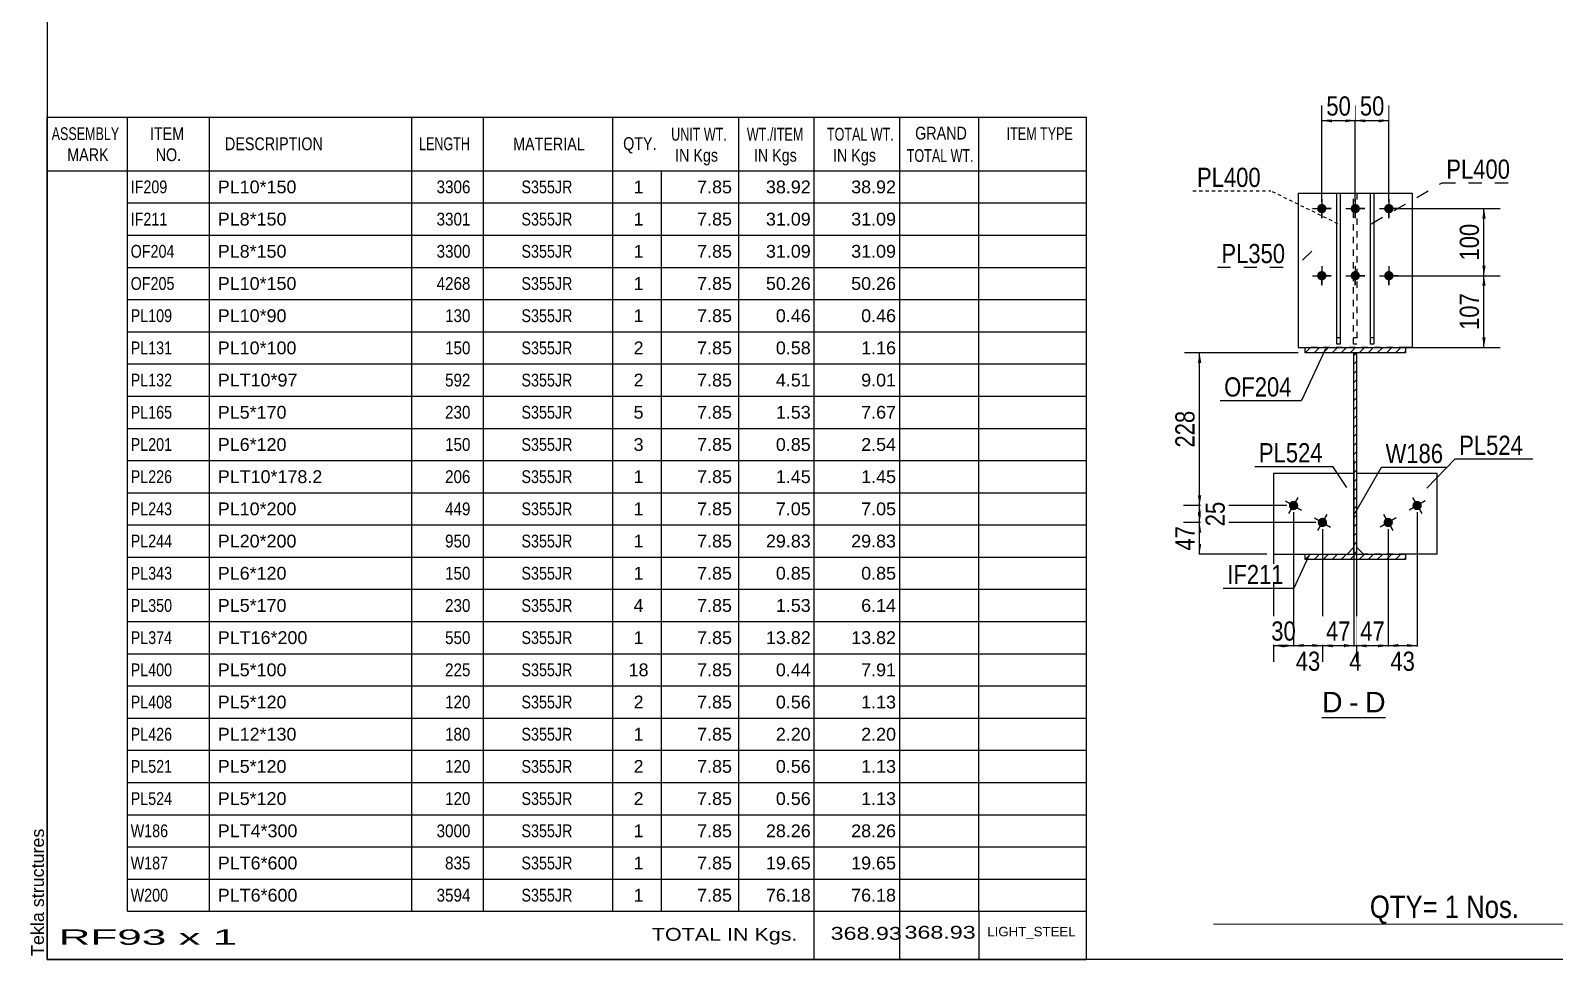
# Model space of a CAD drawing. Header units: millimetres. Extents: x -46 to 356, y -202 to 75.
# Drawn here: x -46.5 to 180.7, y -202.4 to -63.9 of the extents above; entities that cross this region are included whole.
import ezdxf

# ---------------------------------------------------------------- set-up
doc = ezdxf.new("R2010")
doc.units = ezdxf.units.MM
for name, pattern in [('DXK_LINE_DOT1', [1.8814, 0.9407, -0.9407]), ('DXK_LINE_DOT2', [3.9198, 1.9599, -1.9599]), ('DXK_LINE_DOT4', [0.9408, 0.4704, -0.4704])]:
    doc.linetypes.add(name, pattern=pattern)
doc.styles.add('Arial', font='ARIAL.TTF', dxfattribs={"height": 0.2})
doc.styles.add('Arial Narrow', font='ARIALN.TTF', dxfattribs={"height": 0.2})

# ---------------------------------------------------------------- blocks, each defined once
blk = doc.blocks.new('Unknown-627306914-1201')
at = {"color": 5, "linetype": 'Continuous'}
for p, q in [((-43.99, 74.67), (-43.99, -202.33)), ((-43.99, -202.33), (356.01, -202.33))]:
    blk.add_line(p, q, dxfattribs=at)
at = {"color": 174, "linetype": 'Continuous', "style": 'Arial'}
blk.add_text('Tekla structures', height=1.9102, rotation=90, dxfattribs=at).set_placement((-44.49, -201.83))
blk = doc.blocks.new('Unknown-627306914-12 - 1220')
at = {"color": 7, "linetype": 'Continuous'}
blk.add_line((146.03, -166.27), (155.53, -166.27), dxfattribs=at)
at = {"color": 0, "linetype": 'Continuous'}
blk.add_wipeout([(149.11, -165.52), (149.11, -162.32), (146.03, -162.32), (146.03, -165.52)], dxfattribs=at)
at = {"color": 96, "linetype": 'Continuous', "style": 'Arial'}
blk.add_text('D', height=3.06, dxfattribs=at).set_placement((146.03, -165.52))
at = {"color": 0, "linetype": 'Continuous'}
blk.add_wipeout([(151.49, -165.52), (151.49, -162.32), (150.07, -162.32), (150.07, -165.52)], dxfattribs=at)
at = {"color": 96, "linetype": 'Continuous', "style": 'Arial'}
blk.add_text('-', height=3.06, dxfattribs=at).set_placement((150.07, -165.52))
at = {"color": 0, "linetype": 'Continuous'}
blk.add_wipeout([(155.53, -165.52), (155.53, -162.32), (152.45, -162.32), (152.45, -165.52)], dxfattribs=at)
at = {"color": 96, "linetype": 'Continuous', "style": 'Arial'}
blk.add_text('D', height=3.06, dxfattribs=at).set_placement((152.45, -165.52))
blk = doc.blocks.new('Part-627306914-1343 - 1220')
at = {"linetype": 'Continuous'}
h = blk.add_hatch(dxfattribs=at)
h.set_pattern_fill('', scale=0.3, style=0, pattern_type=0)
h.set_pattern_definition([(45, (150.825, -141.9069), (-0.67352, 0.67352), [])])
h.paths.add_polyline_path([(150.82, -111.91), (150.82, -141.91), (151.22, -141.91), (151.22, -111.91)])
at = {"color": 2, "linetype": 'Continuous'}
for p, q in [((150.82, -141.91), (150.82, -111.91)), ((150.82, -111.91), (151.22, -111.91)), ((151.22, -111.91), (151.22, -141.91)), ((151.22, -141.91), (150.82, -141.91))]:
    blk.add_line(p, q, dxfattribs=at)
blk = doc.blocks.new('Part-627306914-1411 - 1220')
at = {"color": 7, "linetype": 'DXK_LINE_DOT1'}
for p, q in [((150.77, -110.61), (150.77, -88.11)), ((150.77, -88.11), (151.27, -88.11)), ((151.27, -88.11), (151.27, -110.61)), ((150.77, -109.61), (151.27, -109.61)), ((151.27, -110.61), (150.77, -110.61))]:
    blk.add_line(p, q, dxfattribs=at)
blk = doc.blocks.new('Part-627306914-1283 - 1220')
at = {"linetype": 'Continuous'}
h = blk.add_hatch(dxfattribs=at)
h.set_pattern_fill('', scale=0.3, style=0, pattern_type=0)
h.set_pattern_definition([(45, (143.525, -142.7069), (-0.67352, 0.67352), [])])
h.paths.add_polyline_path([(143.52, -141.91), (143.52, -142.71), (158.52, -142.71), (158.52, -141.91)])
at = {"color": 2, "linetype": 'Continuous'}
for p, q in [((143.52, -142.71), (143.52, -141.91)), ((143.52, -141.91), (158.52, -141.91)), ((158.52, -142.71), (143.52, -142.71)), ((158.52, -141.91), (158.52, -142.71))]:
    blk.add_line(p, q, dxfattribs=at)
blk = doc.blocks.new('Part-627306914-1243 - 1220')
at = {"color": 2, "linetype": 'Continuous'}
for p, q in [((142.52, -88.11), (142.52, -111.11)), ((142.52, -88.11), (159.52, -88.11)), ((159.52, -88.11), (159.52, -111.11)), ((142.52, -111.11), (143.52, -111.11)), ((159.52, -111.11), (158.52, -111.11))]:
    blk.add_line(p, q, dxfattribs=at)
at = {"color": 7, "linetype": 'DXK_LINE_DOT1'}
blk.add_line((158.52, -111.11), (143.52, -111.11), dxfattribs=at)
blk = doc.blocks.new('Part-627306914-1433 - 1220')
at = {"color": 7, "linetype": 'DXK_LINE_DOT1'}
for p, q in [((142.52, -88.11), (142.52, -111.11)), ((142.52, -88.11), (150.77, -88.11)), ((151.27, -88.11), (153.27, -88.11)), ((153.77, -88.11), (159.52, -88.11)), ((159.52, -88.11), (159.52, -111.11)), ((142.52, -111.11), (143.52, -111.11)), ((158.52, -111.11), (159.52, -111.11))]:
    blk.add_line(p, q, dxfattribs=at)
blk = doc.blocks.new('Part-627306914-1369 - 1220')
at = {"color": 7, "linetype": 'DXK_LINE_DOT1'}
for p, q in [((153.27, -110.61), (153.27, -88.11)), ((153.27, -88.11), (153.77, -88.11)), ((153.77, -88.11), (153.77, -110.61)), ((153.77, -110.61), (153.27, -110.61))]:
    blk.add_line(p, q, dxfattribs=at)
blk = doc.blocks.new('Part-627306914-1305 - 1220')
at = {"linetype": 'Continuous'}
h = blk.add_hatch(dxfattribs=at)
h.set_pattern_fill('', scale=0.3, style=0, pattern_type=0)
h.set_pattern_definition([(45, (143.525, -111.9069), (-0.67352, 0.67352), [])])
h.paths.add_polyline_path([(143.52, -111.11), (143.52, -111.91), (158.52, -111.91), (158.52, -111.11)])
at = {"color": 2, "linetype": 'Continuous'}
for p, q in [((143.52, -111.91), (143.52, -111.11)), ((143.52, -111.11), (158.52, -111.11)), ((158.52, -111.11), (158.52, -111.91)), ((158.52, -111.91), (143.52, -111.91))]:
    blk.add_line(p, q, dxfattribs=at)
blk = doc.blocks.new('Part-627306914-1375 - 1220')
at = {"color": 2, "linetype": 'Continuous'}
for p, q in [((148.27, -110.61), (148.27, -88.11)), ((148.27, -88.11), (148.77, -88.11)), ((148.77, -88.11), (148.77, -110.61)), ((148.77, -110.61), (148.27, -110.61))]:
    blk.add_line(p, q, dxfattribs=at)
at = {"color": 7, "linetype": 'DXK_LINE_DOT1'}
blk.add_line((148.27, -109.61), (148.77, -109.61), dxfattribs=at)
blk = doc.blocks.new('Bolt-627306914-1311 - 1220')
at = {"linetype": 'Continuous'}
for points in [[(160.59, -135.28, -1), (159.88, -134.07, -1)], [(156.28, -137.81, -1), (155.57, -136.6, -1)]]:
    blk.add_hatch(color=3, dxfattribs=at).paths.add_polyline_path(points)
at = {"color": 3, "linetype": 'Continuous'}
for p, q in [((161.44, -133.96), (159.03, -135.38)), ((159.53, -133.47), (160.94, -135.88)), ((155.22, -136), (156.63, -138.41)), ((157.13, -136.5), (154.72, -137.92))]:
    blk.add_line(p, q, dxfattribs=at)
blk = doc.blocks.new('Bolt-627306914-1312 - 1220')
at = {"linetype": 'Continuous'}
for points in [[(142.17, -134.07, -1), (141.46, -135.28, -1)], [(146.48, -136.6, -1), (145.77, -137.81, -1)]]:
    blk.add_hatch(color=3, dxfattribs=at).paths.add_polyline_path(points)
at = {"color": 3, "linetype": 'Continuous'}
for p, q in [((140.61, -133.96), (143.02, -135.38)), ((141.11, -135.88), (142.52, -133.47)), ((145.42, -138.41), (146.83, -136)), ((144.92, -136.5), (147.33, -137.92))]:
    blk.add_line(p, q, dxfattribs=at)
blk = doc.blocks.new('Bolt-627306914-1313 - 1220')
at = {"color": 3, "linetype": 'Continuous'}
for p, q in [((144.62, -90.41), (145.56, -90.41)), ((146.02, -89.01), (146.02, -89.94)), ((146.02, -91.81), (146.02, -90.87)), ((147.42, -90.41), (146.49, -90.41)), ((149.62, -90.41), (150.56, -90.41)), ((151.02, -89.01), (151.02, -89.94)), ((151.02, -91.81), (151.02, -90.87)), ((152.42, -90.41), (151.49, -90.41)), ((154.62, -90.41), (155.56, -90.41)), ((156.02, -89.01), (156.02, -89.94)), ((156.02, -91.81), (156.02, -90.87)), ((157.42, -90.41), (156.49, -90.41)), ((146.02, -99.01), (146.02, -99.94)), ((151.02, -99.01), (151.02, -99.94)), ((156.02, -99.01), (156.02, -99.94)), ((144.62, -100.41), (145.56, -100.41)), ((146.02, -101.81), (146.02, -100.87)), ((147.42, -100.41), (146.49, -100.41)), ((149.62, -100.41), (150.56, -100.41)), ((151.02, -101.81), (151.02, -100.87)), ((152.42, -100.41), (151.49, -100.41)), ((154.62, -100.41), (155.56, -100.41)), ((156.02, -101.81), (156.02, -100.87)), ((157.42, -100.41), (156.49, -100.41))]:
    blk.add_line(p, q, dxfattribs=at)
blk = doc.blocks.new('Bolt-627306914-1324 - 1220')
at = {"linetype": 'Continuous'}
for points in [[(146.72, -90.41, -1), (145.32, -90.41, -1)], [(151.72, -90.41, -1), (150.32, -90.41, -1)], [(156.72, -90.41, -1), (155.32, -90.41, -1)], [(146.72, -100.41, -1), (145.32, -100.41, -1)], [(151.72, -100.41, -1), (150.32, -100.41, -1)], [(156.72, -100.41, -1), (155.32, -100.41, -1)]]:
    blk.add_hatch(color=3, dxfattribs=at).paths.add_polyline_path(points)
at = {"color": 3, "linetype": 'Continuous'}
for p, q in [((144.62, -90.41), (147.42, -90.41)), ((146.02, -89.01), (146.02, -91.81)), ((149.62, -90.41), (152.42, -90.41)), ((151.02, -89.01), (151.02, -91.81)), ((154.62, -90.41), (157.42, -90.41)), ((156.02, -89.01), (156.02, -91.81)), ((146.02, -99.01), (146.02, -101.81)), ((151.02, -99.01), (151.02, -101.81)), ((156.02, -99.01), (156.02, -101.81)), ((144.62, -100.41), (147.42, -100.41)), ((149.62, -100.41), (152.42, -100.41)), ((154.62, -100.41), (157.42, -100.41))]:
    blk.add_line(p, q, dxfattribs=at)
blk = doc.blocks.new('Part-627306914-1344 - 1220')
at = {"color": 2, "linetype": 'Continuous'}
for p, q in [((153.27, -110.61), (153.27, -88.11)), ((153.27, -88.11), (153.77, -88.11)), ((153.77, -88.11), (153.77, -110.61)), ((153.77, -110.61), (153.27, -110.61))]:
    blk.add_line(p, q, dxfattribs=at)
at = {"color": 7, "linetype": 'DXK_LINE_DOT1'}
blk.add_line((153.27, -109.61), (153.77, -109.61), dxfattribs=at)
blk = doc.blocks.new('Part-627306914-1401 - 1220')
at = {"color": 2, "linetype": 'Continuous'}
for p, q in [((163.22, -129.91), (151.22, -129.91)), ((163.22, -141.91), (163.22, -129.91)), ((152.22, -141.91), (151.22, -140.91)), ((163.22, -141.91), (158.52, -141.91))]:
    blk.add_line(p, q, dxfattribs=at)
at = {"color": 7, "linetype": 'DXK_LINE_DOT1'}
for p, q in [((151.22, -129.91), (151.22, -140.91)), ((158.52, -141.91), (152.22, -141.91))]:
    blk.add_line(p, q, dxfattribs=at)
blk = doc.blocks.new('Part-627306914-1406 - 1220')
at = {"color": 2, "linetype": 'Continuous'}
for p, q in [((150.82, -129.91), (138.82, -129.91)), ((138.82, -129.91), (138.82, -141.91)), ((138.82, -141.91), (143.52, -141.91)), ((149.82, -141.91), (150.82, -140.91))]:
    blk.add_line(p, q, dxfattribs=at)
at = {"color": 7, "linetype": 'DXK_LINE_DOT1'}
for p, q in [((150.82, -140.91), (150.82, -129.91)), ((143.52, -141.91), (149.82, -141.91))]:
    blk.add_line(p, q, dxfattribs=at)
blk = doc.blocks.new('StraightDimension-627306914-1439 - 1220')
at = {"linetype": 'Continuous'}
for points in [[(140.32, -155.82), (138.82, -155.57), (140.32, -155.32)], [(140.31, -155.32), (141.81, -155.57), (140.31, -155.82)]]:
    blk.add_hatch(color=7, dxfattribs=at).paths.add_polyline_path(points)
at = {"color": 7, "linetype": 'Continuous'}
for p, q in [((141.81, -135.67), (141.81, -157.97)), ((138.82, -136.91), (138.82, -157.97)), ((138.82, -155.57), (141.81, -155.57))]:
    blk.add_line(p, q, dxfattribs=at)
at = {"color": 0}
blk.add_wipeout([(142.75, -155.42), (142.75, -151.22), (137.89, -151.22), (137.89, -155.42)], dxfattribs=at)
at = {"color": 3, "style": 'Arial Narrow'}
blk.add_text('30', height=2.863, dxfattribs=at).set_placement((138.49, -154.82))
blk = doc.blocks.new('StraightDimension-627306914-1534 - 1220')
at = {"linetype": 'Continuous'}
for points in [[(127.55, -138.71), (127.8, -137.21), (128.05, -138.71)], [(128.05, -140.41), (127.8, -141.91), (127.55, -140.41)]]:
    blk.add_hatch(color=7, dxfattribs=at).paths.add_polyline_path(points)
at = {"color": 7, "linetype": 'Continuous'}
for p, q in [((145.13, -137.21), (125.55, -137.21)), ((127.8, -141.91), (127.8, -137.21)), ((137.82, -141.91), (125.55, -141.91))]:
    blk.add_line(p, q, dxfattribs=at)
at = {"color": 0}
blk.add_wipeout([(127.65, -137.13), (123.45, -137.13), (123.45, -141.99), (127.65, -141.99)], dxfattribs=at)
at = {"color": 3, "style": 'Arial Narrow'}
blk.add_text('47', height=2.863, rotation=90.0002, dxfattribs=at).set_placement((127.05, -141.39))
blk = doc.blocks.new('StraightDimension-627306914-1459 - 1220')
at = {"linetype": 'Continuous'}
for points in [[(143.31, -155.82), (141.81, -155.57), (143.31, -155.32)], [(144.63, -155.32), (146.13, -155.57), (144.63, -155.82)]]:
    blk.add_hatch(color=7, dxfattribs=at).paths.add_polyline_path(points)
at = {"color": 7, "linetype": 'Continuous'}
for p, q in [((141.81, -135.67), (141.81, -157.82)), ((146.13, -138.21), (146.13, -157.82)), ((141.81, -155.57), (146.13, -155.57))]:
    blk.add_line(p, q, dxfattribs=at)
at = {"color": 0}
blk.add_wipeout([(146.4, -159.92), (146.4, -155.72), (141.54, -155.72), (141.54, -159.92)], dxfattribs=at)
at = {"color": 3, "style": 'Arial Narrow'}
blk.add_text('43', height=2.863, dxfattribs=at).set_placement((142.14, -159.32))
blk = doc.blocks.new('StraightDimension-627306914-1469 - 1220')
at = {"linetype": 'Continuous'}
for points in [[(147.63, -155.82), (146.13, -155.57), (147.63, -155.32)], [(149.32, -155.32), (150.82, -155.57), (149.32, -155.82)]]:
    blk.add_hatch(color=7, dxfattribs=at).paths.add_polyline_path(points)
at = {"color": 7, "linetype": 'Continuous'}
for p, q in [((150.82, -127.91), (150.82, -157.97)), ((146.13, -138.21), (146.13, -157.97)), ((146.13, -155.57), (150.82, -155.57))]:
    blk.add_line(p, q, dxfattribs=at)
at = {"color": 0}
blk.add_wipeout([(150.9, -155.42), (150.9, -151.22), (146.05, -151.22), (146.05, -155.42)], dxfattribs=at)
at = {"color": 3, "style": 'Arial Narrow'}
blk.add_text('47', height=2.863, dxfattribs=at).set_placement((146.65, -154.82))
blk = doc.blocks.new('StraightDimension-627306914-1480 - 1220')
at = {"linetype": 'Continuous'}
for points in [[(149.32, -155.32), (150.82, -155.57), (149.32, -155.82)], [(152.72, -155.82), (151.22, -155.57), (152.72, -155.32)]]:
    blk.add_hatch(color=7, dxfattribs=at).paths.add_polyline_path(points)
at = {"color": 7, "linetype": 'Continuous'}
for p, q in [((150.82, -127.91), (150.82, -157.82)), ((151.22, -140.96), (151.22, -157.82)), ((150.82, -155.57), (151.22, -155.57))]:
    blk.add_line(p, q, dxfattribs=at)
at = {"color": 0}
blk.add_wipeout([(152.54, -159.92), (152.54, -155.72), (149.51, -155.72), (149.51, -159.92)], dxfattribs=at)
at = {"color": 3, "style": 'Arial Narrow'}
blk.add_text('4', height=2.86, dxfattribs=at).set_placement((150.11, -159.32))
blk = doc.blocks.new('StraightDimension-627306914-1494 - 1220')
at = {"linetype": 'Continuous'}
for points in [[(152.72, -155.82), (151.22, -155.57), (152.72, -155.32)], [(154.42, -155.32), (155.92, -155.57), (154.42, -155.82)]]:
    blk.add_hatch(color=7, dxfattribs=at).paths.add_polyline_path(points)
at = {"color": 7, "linetype": 'Continuous'}
for p, q in [((155.92, -138.21), (155.92, -157.97)), ((151.22, -140.96), (151.22, -157.97)), ((151.22, -155.57), (155.92, -155.57))]:
    blk.add_line(p, q, dxfattribs=at)
at = {"color": 0}
blk.add_wipeout([(156, -155.42), (156, -151.22), (151.15, -151.22), (151.15, -155.42)], dxfattribs=at)
at = {"color": 3, "style": 'Arial Narrow'}
blk.add_text('47', height=2.863, dxfattribs=at).set_placement((151.75, -154.82))
blk = doc.blocks.new('StraightDimension-627306914-1507 - 1220')
at = {"linetype": 'Continuous'}
for points in [[(157.42, -155.82), (155.92, -155.57), (157.42, -155.32)], [(158.74, -155.32), (160.24, -155.57), (158.74, -155.82)]]:
    blk.add_hatch(color=7, dxfattribs=at).paths.add_polyline_path(points)
at = {"color": 7, "linetype": 'Continuous'}
for p, q in [((160.24, -135.67), (160.24, -157.82)), ((155.92, -138.21), (155.92, -157.82)), ((155.92, -155.57), (160.24, -155.57))]:
    blk.add_line(p, q, dxfattribs=at)
at = {"color": 0}
blk.add_wipeout([(160.51, -159.92), (160.51, -155.72), (155.65, -155.72), (155.65, -159.92)], dxfattribs=at)
at = {"color": 3, "style": 'Arial Narrow'}
blk.add_text('43', height=2.863, dxfattribs=at).set_placement((156.25, -159.32))
blk = doc.blocks.new('StraightDimension-627306914-3277 - 1220')
at = {"linetype": 'Continuous'}
for points in [[(152.52, -77.54), (151.02, -77.29), (152.52, -77.04)], [(154.52, -77.04), (156.02, -77.29), (154.52, -77.54)]]:
    blk.add_hatch(color=7, dxfattribs=at).paths.add_polyline_path(points)
at = {"color": 7, "linetype": 'Continuous'}
for p, q in [((151.02, -89.41), (151.02, -75.04)), ((156.02, -89.41), (156.02, -75.04)), ((151.02, -77.29), (156.02, -77.29))]:
    blk.add_line(p, q, dxfattribs=at)
at = {"color": 0}
blk.add_wipeout([(155.95, -77.14), (155.95, -72.94), (151.1, -72.94), (151.1, -77.14)], dxfattribs=at)
at = {"color": 3, "style": 'Arial Narrow'}
blk.add_text('50', height=2.863, dxfattribs=at).set_placement((151.7, -76.54))
blk = doc.blocks.new('StraightDimension-627306914-1518 - 1220')
at = {"linetype": 'Continuous'}
for points in [[(127.55, -113.41), (127.8, -111.91), (128.05, -113.41)], [(128.05, -133.17), (127.8, -134.67), (127.55, -133.17)]]:
    blk.add_hatch(color=7, dxfattribs=at).paths.add_polyline_path(points)
at = {"color": 7, "linetype": 'Continuous'}
for p, q in [((142.52, -111.91), (125.55, -111.91)), ((127.8, -134.67), (127.8, -111.91)), ((140.81, -134.67), (125.55, -134.67))]:
    blk.add_line(p, q, dxfattribs=at)
at = {"color": 0}
blk.add_wipeout([(127.65, -119.95), (123.45, -119.95), (123.45, -126.63), (127.65, -126.63)], dxfattribs=at)
at = {"color": 3, "style": 'Arial Narrow'}
blk.add_text('228', height=2.863, rotation=90.0002, dxfattribs=at).set_placement((127.05, -126.03))
blk = doc.blocks.new('StraightDimension-627306914-1526 - 1220')
at = {"linetype": 'Continuous'}
for points in [[(127.55, -136.17), (127.8, -134.67), (128.05, -136.17)], [(128.05, -135.71), (127.8, -137.21), (127.55, -135.71)]]:
    blk.add_hatch(color=7, dxfattribs=at).paths.add_polyline_path(points)
at = {"color": 7, "linetype": 'Continuous'}
for p, q in [((140.81, -134.67), (125.4, -134.67)), ((127.8, -137.21), (127.8, -134.67)), ((145.13, -137.21), (125.4, -137.21))]:
    blk.add_line(p, q, dxfattribs=at)
at = {"color": 0}
blk.add_wipeout([(132.15, -133.51), (127.95, -133.51), (127.95, -138.37), (132.15, -138.37)], dxfattribs=at)
at = {"color": 3, "style": 'Arial Narrow'}
blk.add_text('25', height=2.863, rotation=90.0002, dxfattribs=at).set_placement((131.55, -137.77))
blk = doc.blocks.new('StraightDimension-627306914-1551 - 1220')
at = {"linetype": 'Continuous'}
for points in [[(169.95, -91.91), (170.2, -90.41), (170.45, -91.91)], [(170.45, -98.91), (170.2, -100.41), (169.95, -98.91)]]:
    blk.add_hatch(color=7, dxfattribs=at).paths.add_polyline_path(points)
at = {"color": 7, "linetype": 'Continuous'}
for p, q in [((157.03, -90.41), (172.6, -90.41)), ((170.2, -100.41), (170.2, -90.41)), ((157.03, -100.41), (172.6, -100.41))]:
    blk.add_line(p, q, dxfattribs=at)
at = {"color": 0}
blk.add_wipeout([(170.05, -92.06), (165.85, -92.06), (165.85, -98.75), (170.05, -98.75)], dxfattribs=at)
at = {"color": 3, "style": 'Arial Narrow'}
blk.add_text('100', height=2.863, rotation=90.0002, dxfattribs=at).set_placement((169.45, -98.15))
blk = doc.blocks.new('StraightDimension-627306914-1567 - 1220')
at = {"linetype": 'Continuous'}
for points in [[(169.95, -101.91), (170.2, -100.41), (170.45, -101.91)], [(170.45, -109.61), (170.2, -111.11), (169.95, -109.61)]]:
    blk.add_hatch(color=7, dxfattribs=at).paths.add_polyline_path(points)
at = {"color": 7, "linetype": 'Continuous'}
for p, q in [((157.03, -100.41), (172.6, -100.41)), ((170.2, -111.11), (170.2, -100.41)), ((159.52, -111.11), (172.6, -111.11))]:
    blk.add_line(p, q, dxfattribs=at)
at = {"color": 0}
blk.add_wipeout([(170.05, -102.41), (165.85, -102.41), (165.85, -109.1), (170.05, -109.1)], dxfattribs=at)
at = {"color": 3, "style": 'Arial Narrow'}
blk.add_text('107', height=2.863, rotation=90.0002, dxfattribs=at).set_placement((169.45, -108.5))
blk = doc.blocks.new('StraightDimension-627306914-3275 - 1220')
at = {"linetype": 'Continuous'}
for points in [[(147.52, -77.54), (146.02, -77.29), (147.52, -77.04)], [(149.52, -77.04), (151.02, -77.29), (149.52, -77.54)]]:
    blk.add_hatch(color=7, dxfattribs=at).paths.add_polyline_path(points)
at = {"color": 7, "linetype": 'Continuous'}
for p, q in [((146.02, -89.41), (146.02, -75.04)), ((151.02, -89.41), (151.02, -75.04)), ((146.02, -77.29), (151.02, -77.29))]:
    blk.add_line(p, q, dxfattribs=at)
at = {"color": 0}
blk.add_wipeout([(150.95, -77.14), (150.95, -72.94), (146.1, -72.94), (146.1, -77.14)], dxfattribs=at)
at = {"color": 3, "style": 'Arial Narrow'}
blk.add_text('50', height=2.863, dxfattribs=at).set_placement((146.7, -76.54))
blk = doc.blocks.new('CBS_CALLOFF-627306914-5855')
at = {"color": 7, "linetype": 'Continuous'}
blk.add_line((129.89, -197.07), (246.12, -197.08), dxfattribs=at)
at = {"color": 3, "linetype": 'Continuous', "style": 'Arial Narrow'}
blk.add_text('QTY= 1 Nos.      RAFTER     MKD : RF93', height=3.3405, dxfattribs=at).set_placement((153.19, -196.17))
blk = doc.blocks.new('CBS_BOM-627306914-5854')
at = {"color": 7, "linetype": 'Continuous'}
for p, q in [((-44.02, -84.77), (-44.02, -76.77)), ((-44.02, -76.77), (110.9, -76.77)), ((-32.02, -84.77), (-32.02, -76.77)), ((-19.83, -84.77), (-19.83, -76.77)), ((10.34, -84.77), (10.34, -76.77)), ((21.02, -84.77), (21.02, -76.77)), ((40.33, -84.77), (40.33, -76.77)), ((59.13, -84.77), (59.13, -76.77)), ((70.35, -84.77), (70.35, -76.77)), ((83.13, -84.77), (83.13, -76.77)), ((94.88, -84.77), (94.88, -76.77)), ((110.9, -76.77), (110.9, -84.76)), ((-44.02, -84.77), (110.9, -84.77)), ((-44.02, -89.57), (-44.02, -84.77)), ((-32.02, -89.57), (-32.02, -84.77)), ((-19.83, -89.57), (-19.83, -84.77)), ((10.34, -89.57), (10.34, -84.77)), ((21.02, -89.57), (21.02, -84.77)), ((40.33, -89.57), (40.33, -84.77)), ((47.6, -89.57), (47.6, -84.77)), ((59.13, -89.57), (59.13, -84.77)), ((70.35, -89.57), (70.35, -84.77)), ((83.13, -89.57), (83.13, -84.77)), ((94.9, -89.57), (94.9, -84.77)), ((110.9, -84.77), (110.9, -89.57)), ((-44.02, -94.37), (-44.02, -89.57)), ((-32.02, -89.57), (110.9, -89.57)), ((-32.02, -94.37), (-32.02, -89.57)), ((-19.83, -94.37), (-19.83, -89.57)), ((10.34, -94.37), (10.34, -89.57)), ((21.02, -94.37), (21.02, -89.57)), ((40.33, -94.37), (40.33, -89.57)), ((47.6, -94.37), (47.6, -89.57)), ((59.13, -94.37), (59.13, -89.57)), ((70.35, -94.37), (70.35, -89.57)), ((83.13, -94.37), (83.13, -89.57)), ((94.9, -94.37), (94.9, -89.57)), ((110.9, -89.57), (110.9, -94.37)), ((-44.02, -99.17), (-44.02, -94.37)), ((-32.02, -94.37), (110.9, -94.37)), ((-32.02, -99.17), (-32.02, -94.37)), ((-19.83, -99.17), (-19.83, -94.37)), ((10.34, -99.17), (10.34, -94.37)), ((21.02, -99.17), (21.02, -94.37)), ((40.33, -99.17), (40.33, -94.37)), ((47.6, -99.17), (47.6, -94.37)), ((59.13, -99.17), (59.13, -94.37)), ((70.35, -99.17), (70.35, -94.37)), ((83.13, -99.17), (83.13, -94.37)), ((94.9, -99.17), (94.9, -94.37)), ((110.9, -94.37), (110.9, -99.17)), ((-44.02, -103.97), (-44.02, -99.17)), ((-32.02, -99.17), (110.9, -99.17)), ((-32.02, -103.97), (-32.02, -99.17)), ((-19.83, -103.97), (-19.83, -99.17)), ((10.34, -103.97), (10.34, -99.17)), ((21.02, -103.97), (21.02, -99.17)), ((40.33, -103.97), (40.33, -99.17)), ((47.6, -103.97), (47.6, -99.17)), ((59.13, -103.97), (59.13, -99.17)), ((70.35, -103.97), (70.35, -99.17)), ((83.13, -103.97), (83.13, -99.17)), ((94.9, -103.97), (94.9, -99.17)), ((110.9, -99.17), (110.9, -103.97)), ((-44.02, -108.77), (-44.02, -103.97)), ((-32.02, -103.97), (110.9, -103.97)), ((-32.02, -108.77), (-32.02, -103.97)), ((-19.83, -108.77), (-19.83, -103.97)), ((10.34, -108.77), (10.34, -103.97)), ((21.02, -108.77), (21.02, -103.97)), ((40.33, -108.77), (40.33, -103.97)), ((47.6, -108.77), (47.6, -103.97)), ((59.13, -108.77), (59.13, -103.97)), ((70.35, -108.77), (70.35, -103.97)), ((83.13, -108.77), (83.13, -103.97)), ((94.9, -108.77), (94.9, -103.97)), ((110.9, -103.97), (110.9, -108.77)), ((-44.02, -113.57), (-44.02, -108.77)), ((-32.02, -108.77), (110.9, -108.77)), ((-32.02, -113.57), (-32.02, -108.77)), ((-19.83, -113.57), (-19.83, -108.77)), ((10.34, -113.57), (10.34, -108.77)), ((21.02, -113.57), (21.02, -108.77)), ((40.33, -113.57), (40.33, -108.77)), ((47.6, -113.57), (47.6, -108.77)), ((59.13, -113.57), (59.13, -108.77)), ((70.35, -113.57), (70.35, -108.77)), ((83.13, -113.57), (83.13, -108.77)), ((94.9, -113.57), (94.9, -108.77)), ((110.9, -108.77), (110.9, -113.57)), ((-44.02, -118.37), (-44.02, -113.57)), ((-32.02, -113.57), (110.9, -113.57)), ((-32.02, -118.37), (-32.02, -113.57)), ((-19.83, -118.37), (-19.83, -113.57)), ((10.34, -118.37), (10.34, -113.57)), ((21.02, -118.37), (21.02, -113.57)), ((40.33, -118.37), (40.33, -113.57)), ((47.6, -118.37), (47.6, -113.57)), ((59.13, -118.37), (59.13, -113.57)), ((70.35, -118.37), (70.35, -113.57)), ((83.13, -118.37), (83.13, -113.57)), ((94.9, -118.37), (94.9, -113.57)), ((110.9, -113.57), (110.9, -118.37)), ((-44.02, -123.17), (-44.02, -118.37)), ((-32.02, -118.37), (110.9, -118.37)), ((-32.02, -123.17), (-32.02, -118.37)), ((-19.83, -123.17), (-19.83, -118.37)), ((10.34, -123.17), (10.34, -118.37)), ((21.02, -123.17), (21.02, -118.37)), ((40.33, -123.17), (40.33, -118.37)), ((47.6, -123.17), (47.6, -118.37)), ((59.13, -123.17), (59.13, -118.37)), ((70.35, -123.17), (70.35, -118.37)), ((83.13, -123.17), (83.13, -118.37)), ((94.9, -123.17), (94.9, -118.37)), ((110.9, -118.37), (110.9, -123.17)), ((-44.02, -127.97), (-44.02, -123.17)), ((-32.02, -123.17), (110.9, -123.17)), ((-32.02, -127.97), (-32.02, -123.17)), ((-19.83, -127.97), (-19.83, -123.17)), ((10.34, -127.97), (10.34, -123.17)), ((21.02, -127.97), (21.02, -123.17)), ((40.33, -127.97), (40.33, -123.17)), ((47.6, -127.97), (47.6, -123.17)), ((59.13, -127.97), (59.13, -123.17)), ((70.35, -127.97), (70.35, -123.17)), ((83.13, -127.97), (83.13, -123.17)), ((94.9, -127.97), (94.9, -123.17)), ((110.9, -123.17), (110.9, -127.97)), ((-44.02, -132.77), (-44.02, -127.97)), ((-32.02, -127.97), (110.9, -127.97)), ((-32.02, -132.77), (-32.02, -127.97)), ((-19.83, -132.77), (-19.83, -127.97)), ((10.34, -132.77), (10.34, -127.97)), ((21.02, -132.77), (21.02, -127.97)), ((40.33, -132.77), (40.33, -127.97)), ((47.6, -132.77), (47.6, -127.97)), ((59.13, -132.77), (59.13, -127.97)), ((70.35, -132.77), (70.35, -127.97)), ((83.13, -132.77), (83.13, -127.97)), ((94.9, -132.77), (94.9, -127.97)), ((110.9, -127.97), (110.9, -132.77)), ((-44.02, -137.57), (-44.02, -132.77)), ((-32.02, -132.77), (110.9, -132.77)), ((-32.02, -137.57), (-32.02, -132.77)), ((-19.83, -137.57), (-19.83, -132.77)), ((10.34, -137.57), (10.34, -132.77)), ((21.02, -137.57), (21.02, -132.77)), ((40.33, -137.57), (40.33, -132.77)), ((47.6, -137.57), (47.6, -132.77)), ((59.13, -137.57), (59.13, -132.77)), ((70.35, -137.57), (70.35, -132.77)), ((83.13, -137.57), (83.13, -132.77)), ((94.9, -137.57), (94.9, -132.77)), ((110.9, -132.77), (110.9, -137.57)), ((-44.02, -142.37), (-44.02, -137.57)), ((-32.02, -137.57), (110.9, -137.57)), ((-32.02, -142.37), (-32.02, -137.57)), ((-19.83, -142.37), (-19.83, -137.57)), ((10.34, -142.37), (10.34, -137.57)), ((21.02, -142.37), (21.02, -137.57)), ((40.33, -142.37), (40.33, -137.57)), ((47.6, -142.37), (47.6, -137.57)), ((59.13, -142.37), (59.13, -137.57)), ((70.35, -142.37), (70.35, -137.57)), ((83.13, -142.37), (83.13, -137.57)), ((94.9, -142.37), (94.9, -137.57)), ((110.9, -137.57), (110.9, -142.37)), ((-44.02, -147.17), (-44.02, -142.37)), ((-32.02, -142.37), (110.9, -142.37)), ((-32.02, -147.17), (-32.02, -142.37)), ((-19.83, -147.17), (-19.83, -142.37)), ((10.34, -147.17), (10.34, -142.37)), ((21.02, -147.17), (21.02, -142.37)), ((40.33, -147.17), (40.33, -142.37)), ((47.6, -147.17), (47.6, -142.37)), ((59.13, -147.17), (59.13, -142.37)), ((70.35, -147.17), (70.35, -142.37)), ((83.13, -147.17), (83.13, -142.37)), ((94.9, -147.17), (94.9, -142.37)), ((110.9, -142.37), (110.9, -147.17)), ((-44.02, -151.97), (-44.02, -147.17)), ((-32.02, -147.17), (110.9, -147.17)), ((-32.02, -151.97), (-32.02, -147.17)), ((-19.83, -151.97), (-19.83, -147.17)), ((10.34, -151.97), (10.34, -147.17)), ((21.02, -151.97), (21.02, -147.17)), ((40.33, -151.97), (40.33, -147.17)), ((47.6, -151.97), (47.6, -147.17)), ((59.13, -151.97), (59.13, -147.17)), ((70.35, -151.97), (70.35, -147.17)), ((83.13, -151.97), (83.13, -147.17)), ((94.9, -151.97), (94.9, -147.17)), ((110.9, -147.17), (110.9, -151.97)), ((-44.02, -156.77), (-44.02, -151.97)), ((-32.02, -151.97), (110.9, -151.97)), ((-32.02, -156.77), (-32.02, -151.97)), ((-19.83, -156.77), (-19.83, -151.97)), ((10.34, -156.77), (10.34, -151.97)), ((21.02, -156.77), (21.02, -151.97)), ((40.33, -156.77), (40.33, -151.97)), ((47.6, -156.77), (47.6, -151.97)), ((59.13, -156.77), (59.13, -151.97)), ((70.35, -156.77), (70.35, -151.97)), ((83.13, -156.77), (83.13, -151.97)), ((94.9, -156.77), (94.9, -151.97)), ((110.9, -151.97), (110.9, -156.77)), ((-44.02, -161.57), (-44.02, -156.77)), ((-32.02, -156.77), (110.9, -156.77)), ((-32.02, -161.57), (-32.02, -156.77)), ((-19.83, -161.57), (-19.83, -156.77)), ((10.34, -161.57), (10.34, -156.77)), ((21.02, -161.57), (21.02, -156.77)), ((40.33, -161.57), (40.33, -156.77)), ((47.6, -161.57), (47.6, -156.77)), ((59.13, -161.57), (59.13, -156.77)), ((70.35, -161.57), (70.35, -156.77)), ((83.13, -161.57), (83.13, -156.77)), ((94.9, -161.57), (94.9, -156.77)), ((110.9, -156.77), (110.9, -161.57)), ((-44.02, -166.37), (-44.02, -161.57)), ((-32.02, -161.57), (110.9, -161.57)), ((-32.02, -166.37), (-32.02, -161.57)), ((-19.83, -166.37), (-19.83, -161.57)), ((10.34, -166.37), (10.34, -161.57)), ((21.02, -166.37), (21.02, -161.57)), ((40.33, -166.37), (40.33, -161.57)), ((47.6, -166.37), (47.6, -161.57)), ((59.13, -166.37), (59.13, -161.57)), ((70.35, -166.37), (70.35, -161.57)), ((83.13, -166.37), (83.13, -161.57)), ((94.9, -166.37), (94.9, -161.57)), ((110.9, -161.57), (110.9, -166.37)), ((-44.02, -171.17), (-44.02, -166.37)), ((-32.02, -166.37), (110.9, -166.37)), ((-32.02, -171.17), (-32.02, -166.37)), ((-19.83, -171.17), (-19.83, -166.37)), ((10.34, -171.17), (10.34, -166.37)), ((21.02, -171.17), (21.02, -166.37)), ((40.33, -171.17), (40.33, -166.37)), ((47.6, -171.17), (47.6, -166.37)), ((59.13, -171.17), (59.13, -166.37)), ((70.35, -171.17), (70.35, -166.37)), ((83.13, -171.17), (83.13, -166.37)), ((94.9, -171.17), (94.9, -166.37)), ((110.9, -166.37), (110.9, -171.17)), ((-44.02, -175.97), (-44.02, -171.17)), ((-32.02, -171.17), (110.9, -171.17)), ((-32.02, -175.97), (-32.02, -171.17)), ((-19.83, -175.97), (-19.83, -171.17)), ((10.34, -175.97), (10.34, -171.17)), ((21.02, -175.97), (21.02, -171.17)), ((40.33, -175.97), (40.33, -171.17)), ((47.6, -175.97), (47.6, -171.17)), ((59.13, -175.97), (59.13, -171.17)), ((70.35, -175.97), (70.35, -171.17)), ((83.13, -175.97), (83.13, -171.17)), ((94.9, -175.97), (94.9, -171.17)), ((110.9, -171.17), (110.9, -175.97)), ((-44.02, -180.77), (-44.02, -175.97)), ((-32.02, -175.97), (110.9, -175.97)), ((-32.02, -180.77), (-32.02, -175.97)), ((-19.83, -180.77), (-19.83, -175.97)), ((10.34, -180.77), (10.34, -175.97)), ((21.02, -180.77), (21.02, -175.97)), ((40.33, -180.77), (40.33, -175.97)), ((47.6, -180.77), (47.6, -175.97)), ((59.13, -180.77), (59.13, -175.97)), ((70.35, -180.77), (70.35, -175.97)), ((83.13, -180.77), (83.13, -175.97)), ((94.9, -180.77), (94.9, -175.97)), ((110.9, -175.97), (110.9, -180.77)), ((-44.02, -185.57), (-44.02, -180.77)), ((-32.02, -180.77), (110.9, -180.77)), ((-32.02, -185.57), (-32.02, -180.77)), ((-19.83, -185.57), (-19.83, -180.77)), ((10.34, -185.57), (10.34, -180.77)), ((21.02, -185.57), (21.02, -180.77)), ((40.33, -185.57), (40.33, -180.77)), ((47.6, -185.57), (47.6, -180.77)), ((59.13, -185.57), (59.13, -180.77)), ((70.35, -185.57), (70.35, -180.77)), ((83.13, -185.57), (83.13, -180.77)), ((94.9, -185.57), (94.9, -180.77)), ((110.9, -180.77), (110.9, -185.57)), ((-44.02, -190.37), (-44.02, -185.57)), ((-32.02, -185.57), (110.9, -185.57)), ((-32.02, -190.37), (-32.02, -185.57)), ((-19.83, -190.37), (-19.83, -185.57)), ((10.34, -190.37), (10.34, -185.57)), ((21.02, -190.37), (21.02, -185.57)), ((40.33, -190.37), (40.33, -185.57)), ((47.6, -190.37), (47.6, -185.57)), ((59.13, -190.37), (59.13, -185.57)), ((70.35, -190.37), (70.35, -185.57)), ((83.13, -190.37), (83.13, -185.57)), ((94.9, -190.37), (94.9, -185.57)), ((110.9, -185.57), (110.9, -190.37)), ((-44.02, -195.17), (-44.02, -190.37)), ((-32.02, -190.37), (110.9, -190.37)), ((-32.02, -195.17), (-32.02, -190.37)), ((-19.83, -195.17), (-19.83, -190.37)), ((10.34, -195.17), (10.34, -190.37)), ((21.02, -195.17), (21.02, -190.37)), ((40.33, -195.17), (40.33, -190.37)), ((47.6, -195.17), (47.6, -190.37)), ((59.13, -195.17), (59.13, -190.37)), ((70.35, -195.17), (70.35, -190.37)), ((83.13, -195.17), (83.13, -190.37)), ((94.9, -195.17), (94.9, -190.37)), ((110.9, -190.37), (110.9, -195.17)), ((-44.02, -202.37), (-44.02, -195.19)), ((-32.02, -195.17), (110.9, -195.17)), ((70.35, -202.37), (70.35, -195.19)), ((83.13, -202.37), (83.13, -195.19)), ((94.94, -202.37), (94.94, -195.19)), ((110.9, -195.17), (110.9, -202.37)), ((-44.02, -202.37), (110.9, -202.37))]:
    blk.add_line(p, q, dxfattribs=at)
at = {"color": 3, "linetype": 'Continuous', "style": 'Arial'}
for s, height, width, p in [('ASSEMBLY', 1.91, 0.7, (-43.34, -80.19)), ('ITEM', 1.91, 0.8, (-28.69, -80.19)), ('UNIT WT.', 1.91, 0.7, (49.02, -80.27)), ('WT./ITEM', 1.91, 0.7, (60.31, -80.27)), ('TOTAL WT.', 1.91, 0.7, (72.25, -80.27)), ('GRAND', 1.91, 0.8, (85.4, -80.11)), ('ITEM TYPE', 1.91, 0.7, (99.04, -80.19)), ('MARK', 1.91, 0.8, (-41.02, -83.33)), ('NO.', 1.91, 0.8, (-27.83, -83.33)), ('DESCRIPTION', 1.9102, 0.8, (-17.5, -81.7)), ('LENGTH', 1.91, 0.7, (11.44, -81.7)), ('MATERIAL', 1.91, 0.8, (25.46, -81.74)), ('QTY.', 1.91, 0.8, (41.86, -81.67)), ('IN Kgs', 1.91, 0.8, (49.6, -83.41)), ('IN Kgs', 1.91, 0.8, (61.35, -83.41)), ('IN Kgs', 1.91, 0.8, (73.15, -83.41)), ('TOTAL WT.', 1.91, 0.7, (84.15, -83.45))]:
    blk.add_text(s, height=height, dxfattribs=dict(at, width=width)).set_placement(p)
at = {"color": 7, "linetype": 'Continuous', "style": 'Arial'}
for s, width, p in [('IF209', 0.8, (-31.56, -88.13)), ('3306', 0.85, (14.05, -88.13)), ('S355JR', 0.8, (26.7, -88.13)), ('IF211', 0.8, (-31.56, -92.93)), ('3301', 0.85, (14.05, -92.93)), ('S355JR', 0.8, (26.7, -92.93)), ('OF204', 0.8, (-31.56, -97.73)), ('3300', 0.85, (14.05, -97.73)), ('S355JR', 0.8, (26.7, -97.73)), ('OF205', 0.8, (-31.56, -102.53)), ('4268', 0.85, (14.05, -102.53)), ('S355JR', 0.8, (26.7, -102.53)), ('PL109', 0.8, (-31.56, -107.33)), ('130', 0.85, (15.31, -107.33)), ('S355JR', 0.8, (26.7, -107.33)), ('PL131', 0.8, (-31.56, -112.13)), ('150', 0.85, (15.31, -112.13)), ('S355JR', 0.8, (26.7, -112.13)), ('PL132', 0.8, (-31.56, -116.93)), ('592', 0.85, (15.31, -116.93)), ('S355JR', 0.8, (26.7, -116.93)), ('PL165', 0.8, (-31.56, -121.73)), ('230', 0.85, (15.31, -121.73)), ('S355JR', 0.8, (26.7, -121.73)), ('PL201', 0.8, (-31.56, -126.53)), ('150', 0.85, (15.31, -126.53)), ('S355JR', 0.8, (26.7, -126.53)), ('PL226', 0.8, (-31.56, -131.33)), ('206', 0.85, (15.31, -131.33)), ('S355JR', 0.8, (26.7, -131.33)), ('PL243', 0.8, (-31.56, -136.13)), ('449', 0.85, (15.31, -136.13)), ('S355JR', 0.8, (26.7, -136.13)), ('PL244', 0.8, (-31.56, -140.93)), ('950', 0.85, (15.31, -140.93)), ('S355JR', 0.8, (26.7, -140.93)), ('PL343', 0.8, (-31.56, -145.73)), ('150', 0.85, (15.31, -145.73)), ('S355JR', 0.8, (26.7, -145.73)), ('PL350', 0.8, (-31.56, -150.53)), ('230', 0.85, (15.31, -150.53)), ('S355JR', 0.8, (26.7, -150.53)), ('PL374', 0.8, (-31.56, -155.33)), ('550', 0.85, (15.31, -155.33)), ('S355JR', 0.8, (26.7, -155.33)), ('PL400', 0.8, (-31.56, -160.13)), ('225', 0.85, (15.31, -160.13)), ('S355JR', 0.8, (26.7, -160.13)), ('PL408', 0.8, (-31.56, -164.93)), ('120', 0.85, (15.31, -164.93)), ('S355JR', 0.8, (26.7, -164.93)), ('PL426', 0.8, (-31.56, -169.73)), ('180', 0.85, (15.31, -169.73)), ('S355JR', 0.8, (26.7, -169.73)), ('PL521', 0.8, (-31.56, -174.53)), ('120', 0.85, (15.31, -174.53)), ('S355JR', 0.8, (26.7, -174.53)), ('PL524', 0.8, (-31.56, -179.33)), ('120', 0.85, (15.31, -179.33)), ('S355JR', 0.8, (26.7, -179.33)), ('W186', 0.8, (-31.56, -184.13)), ('3000', 0.85, (14.05, -184.13)), ('S355JR', 0.8, (26.7, -184.13)), ('W187', 0.8, (-31.56, -188.93)), ('835', 0.85, (15.31, -188.93)), ('S355JR', 0.8, (26.7, -188.93)), ('W200', 0.8, (-31.56, -193.73)), ('3594', 0.85, (14.05, -193.73)), ('S355JR', 0.8, (26.7, -193.73))]:
    blk.add_text(s, height=1.91, dxfattribs=dict(at, width=width)).set_placement(p)
for s, height, p in [('PL10*150', 1.91, (-18.57, -88.13)), ('1', 1.91, (43.42, -88.13)), ('7.85', 1.91, (52.89, -88.13)), ('38.92', 1.91, (63.15, -88.13)), ('38.92', 1.91, (75.86, -88.13)), ('PL8*150', 1.91, (-18.57, -92.93)), ('1', 1.91, (43.42, -92.93)), ('7.85', 1.91, (52.89, -92.93)), ('31.09', 1.91, (63.15, -92.93)), ('31.09', 1.91, (75.86, -92.93)), ('PL8*150', 1.91, (-18.57, -97.73)), ('1', 1.91, (43.42, -97.73)), ('7.85', 1.91, (52.89, -97.73)), ('31.09', 1.91, (63.15, -97.73)), ('31.09', 1.91, (75.86, -97.73)), ('PL10*150', 1.91, (-18.57, -102.53)), ('1', 1.91, (43.42, -102.53)), ('7.85', 1.91, (52.89, -102.53)), ('50.26', 1.91, (63.15, -102.53)), ('50.26', 1.91, (75.86, -102.53)), ('PL10*90', 1.91, (-18.57, -107.33)), ('1', 1.91, (43.42, -107.33)), ('7.85', 1.91, (52.89, -107.33)), ('0.46', 1.91, (64.63, -107.33)), ('0.46', 1.91, (77.35, -107.33)), ('PL10*100', 1.91, (-18.57, -112.13)), ('2', 1.91, (43.42, -112.13)), ('7.85', 1.91, (52.89, -112.13)), ('0.58', 1.91, (64.63, -112.13)), ('1.16', 1.91, (77.35, -112.13)), ('PLT10*97', 1.91, (-18.57, -116.93)), ('2', 1.91, (43.42, -116.93)), ('7.85', 1.91, (52.89, -116.93)), ('4.51', 1.91, (64.63, -116.93)), ('9.01', 1.91, (77.35, -116.93)), ('PL5*170', 1.91, (-18.57, -121.73)), ('5', 1.91, (43.42, -121.73)), ('7.85', 1.91, (52.89, -121.73)), ('1.53', 1.91, (64.63, -121.73)), ('7.67', 1.91, (77.35, -121.73)), ('PL6*120', 1.91, (-18.57, -126.53)), ('3', 1.91, (43.42, -126.53)), ('7.85', 1.91, (52.89, -126.53)), ('0.85', 1.91, (64.63, -126.53)), ('2.54', 1.91, (77.35, -126.53)), ('PLT10*178.2', 1.9102, (-18.57, -131.33)), ('1', 1.91, (43.42, -131.33)), ('7.85', 1.91, (52.89, -131.33)), ('1.45', 1.91, (64.63, -131.33)), ('1.45', 1.91, (77.35, -131.33)), ('PL10*200', 1.91, (-18.57, -136.13)), ('1', 1.91, (43.42, -136.13)), ('7.85', 1.91, (52.89, -136.13)), ('7.05', 1.91, (64.63, -136.13)), ('7.05', 1.91, (77.35, -136.13)), ('PL20*200', 1.91, (-18.57, -140.93)), ('1', 1.91, (43.42, -140.93)), ('7.85', 1.91, (52.89, -140.93)), ('29.83', 1.91, (63.15, -140.93)), ('29.83', 1.91, (75.86, -140.93)), ('PL6*120', 1.91, (-18.57, -145.73)), ('1', 1.91, (43.42, -145.73)), ('7.85', 1.91, (52.89, -145.73)), ('0.85', 1.91, (64.63, -145.73)), ('0.85', 1.91, (77.35, -145.73)), ('PL5*170', 1.91, (-18.57, -150.53)), ('4', 1.91, (43.42, -150.53)), ('7.85', 1.91, (52.89, -150.53)), ('1.53', 1.91, (64.63, -150.53)), ('6.14', 1.91, (77.35, -150.53)), ('PLT16*200', 1.91, (-18.57, -155.33)), ('1', 1.91, (43.42, -155.33)), ('7.85', 1.91, (52.89, -155.33)), ('13.82', 1.91, (63.15, -155.33)), ('13.82', 1.91, (75.86, -155.33)), ('PL5*100', 1.91, (-18.57, -160.13)), ('18', 1.91, (42.68, -160.13)), ('7.85', 1.91, (52.89, -160.13)), ('0.44', 1.91, (64.63, -160.13)), ('7.91', 1.91, (77.35, -160.13)), ('PL5*120', 1.91, (-18.57, -164.93)), ('2', 1.91, (43.42, -164.93)), ('7.85', 1.91, (52.89, -164.93)), ('0.56', 1.91, (64.63, -164.93)), ('1.13', 1.91, (77.35, -164.93)), ('PL12*130', 1.91, (-18.57, -169.73)), ('1', 1.91, (43.42, -169.73)), ('7.85', 1.91, (52.89, -169.73)), ('2.20', 1.91, (64.63, -169.73)), ('2.20', 1.91, (77.35, -169.73)), ('PL5*120', 1.91, (-18.57, -174.53)), ('2', 1.91, (43.42, -174.53)), ('7.85', 1.91, (52.89, -174.53)), ('0.56', 1.91, (64.63, -174.53)), ('1.13', 1.91, (77.35, -174.53)), ('PL5*120', 1.91, (-18.57, -179.33)), ('2', 1.91, (43.42, -179.33)), ('7.85', 1.91, (52.89, -179.33)), ('0.56', 1.91, (64.63, -179.33)), ('1.13', 1.91, (77.35, -179.33)), ('PLT4*300', 1.91, (-18.57, -184.13)), ('1', 1.91, (43.42, -184.13)), ('7.85', 1.91, (52.89, -184.13)), ('28.26', 1.91, (63.15, -184.13)), ('28.26', 1.91, (75.86, -184.13)), ('PLT6*600', 1.91, (-18.57, -188.93)), ('1', 1.91, (43.42, -188.93)), ('7.85', 1.91, (52.89, -188.93)), ('19.65', 1.91, (63.15, -188.93)), ('19.65', 1.91, (75.86, -188.93)), ('PLT6*600', 1.91, (-18.57, -193.73)), ('1', 1.91, (43.42, -193.73)), ('7.85', 1.91, (52.89, -193.73)), ('76.18', 1.91, (63.15, -193.73)), ('76.18', 1.91, (75.86, -193.73))]:
    blk.add_text(s, height=height, dxfattribs=at).set_placement(p)
at = {"color": 6, "linetype": 'Continuous', "style": 'Arial'}
for s, height, width, p in [('TOTAL IN Kgs.', 1.9102, 1.2, (46.14, -199.57)), ('368.93', 1.91, 1.3, (72.8, -199.42)), ('368.93', 1.91, 1.3, (83.81, -199.26)), ('RF93 x 1', 2.292, 2.05, (-42.3, -200.17))]:
    blk.add_text(s, height=height, dxfattribs=dict(at, width=width)).set_placement(p)
blk.add_text('LIGHT_STEEL', height=1.4135, dxfattribs=at).set_placement((96.15, -198.91))
blk = doc.blocks.new('Mark-627306914-1407 - 1220')
at = {"color": 7, "linetype": 'DXK_LINE_DOT4'}
blk.add_line((148.4, -92.67), (138.43, -87.78), dxfattribs=at)
at = {"color": 0}
blk.add_wipeout([(136.93, -87.18), (136.93, -84.18), (127.42, -84.18), (127.42, -87.18)], dxfattribs=at)
blk.add_wipeout([(136.93, -87.18), (136.93, -84.18), (127.42, -84.18), (127.42, -87.18)], dxfattribs=at)
at = {"color": 7, "linetype": 'DXK_LINE_DOT4'}
blk.add_line((126.82, -87.78), (138.43, -87.78), dxfattribs=at)
at = {"color": 3, "style": 'Arial Narrow'}
blk.add_text('PL400', height=2.863, dxfattribs=at).set_placement((127.42, -87.18))
blk = doc.blocks.new('Mark-627306914-1429 - 1220')
at = {"color": 7, "linetype": 'DXK_LINE_DOT2'}
blk.add_line((144.56, -96.73), (142.06, -99.14), dxfattribs=at)
at = {"color": 0}
blk.add_wipeout([(140.56, -98.54), (140.56, -95.54), (131.06, -95.54), (131.06, -98.54)], dxfattribs=at)
blk.add_wipeout([(140.56, -98.54), (140.56, -95.54), (131.06, -95.54), (131.06, -98.54)], dxfattribs=at)
at = {"color": 7, "linetype": 'DXK_LINE_DOT2'}
blk.add_line((130.46, -99.14), (142.06, -99.14), dxfattribs=at)
at = {"color": 3, "style": 'Arial Narrow'}
blk.add_text('PL350', height=2.863, dxfattribs=at).set_placement((131.06, -98.54))
blk = doc.blocks.new('Mark-627306914-1365 - 1220')
at = {"color": 0}
blk.add_wipeout([(174.1, -85.95), (174.1, -82.95), (164.59, -82.95), (164.59, -85.95)], dxfattribs=at)
blk.add_wipeout([(174.1, -85.95), (174.1, -82.95), (164.59, -82.95), (164.59, -85.95)], dxfattribs=at)
at = {"color": 7, "linetype": 'DXK_LINE_DOT2'}
for p, q in [((153.4, -92.67), (163.99, -86.55)), ((163.99, -86.55), (175.6, -86.55))]:
    blk.add_line(p, q, dxfattribs=at)
at = {"color": 3, "style": 'Arial Narrow'}
blk.add_text('PL400', height=2.863, dxfattribs=at).set_placement((164.59, -85.95))
blk = doc.blocks.new('Mark-627306914-1301 - 1220')
at = {"color": 7, "linetype": 'Continuous'}
blk.add_line((146.55, -111.3), (143.02, -119.03), dxfattribs=at)
at = {"color": 0}
blk.add_wipeout([(141.52, -118.43), (141.52, -115.43), (131.47, -115.43), (131.47, -118.43)], dxfattribs=at)
blk.add_wipeout([(141.52, -118.43), (141.52, -115.43), (131.47, -115.43), (131.47, -118.43)], dxfattribs=at)
at = {"color": 7, "linetype": 'Continuous'}
blk.add_line((130.87, -119.03), (143.02, -119.03), dxfattribs=at)
at = {"color": 3, "style": 'Arial Narrow'}
blk.add_text('OF204', height=2.863, dxfattribs=at).set_placement((131.47, -118.43))
blk = doc.blocks.new('Mark-627306914-1278 - 1220')
at = {"color": 7, "linetype": 'Continuous'}
blk.add_line((144.04, -142.29), (141.83, -147), dxfattribs=at)
at = {"color": 0}
blk.add_wipeout([(140.33, -146.4), (140.33, -143.4), (131.93, -143.4), (131.93, -146.4)], dxfattribs=at)
blk.add_wipeout([(140.33, -146.4), (140.33, -143.4), (131.93, -143.4), (131.93, -146.4)], dxfattribs=at)
at = {"color": 7, "linetype": 'Continuous'}
blk.add_line((131.33, -147), (141.83, -147), dxfattribs=at)
at = {"color": 3, "style": 'Arial Narrow'}
blk.add_text('IF211', height=2.863, dxfattribs=at).set_placement((131.93, -146.4))
blk = doc.blocks.new('Mark-627306914-1339 - 1220')
at = {"color": 0}
blk.add_wipeout([(164.12, -128.35), (164.12, -125.35), (155.53, -125.35), (155.53, -128.35)], dxfattribs=at)
blk.add_wipeout([(164.12, -128.35), (164.12, -125.35), (155.53, -125.35), (155.53, -128.35)], dxfattribs=at)
at = {"color": 7, "linetype": 'Continuous'}
for p, q in [((150.93, -135.88), (154.93, -128.95)), ((154.93, -128.95), (164.72, -128.95))]:
    blk.add_line(p, q, dxfattribs=at)
at = {"color": 3, "style": 'Arial Narrow'}
blk.add_text('W186', height=2.863, dxfattribs=at).set_placement((155.53, -128.35))
blk = doc.blocks.new('Mark-627306914-1397 - 1220')
at = {"color": 0}
blk.add_wipeout([(176.01, -127.13), (176.01, -124.13), (166.51, -124.13), (166.51, -127.13)], dxfattribs=at)
blk.add_wipeout([(176.01, -127.13), (176.01, -124.13), (166.51, -124.13), (166.51, -127.13)], dxfattribs=at)
at = {"color": 7, "linetype": 'Continuous'}
for p, q in [((161.68, -132.08), (165.91, -127.73)), ((165.91, -127.73), (177.51, -127.73))]:
    blk.add_line(p, q, dxfattribs=at)
at = {"color": 3, "style": 'Arial Narrow'}
blk.add_text('PL524', height=2.863, dxfattribs=at).set_placement((166.51, -127.13))
blk = doc.blocks.new('Mark-627306914-1402 - 1220')
at = {"color": 7, "linetype": 'Continuous'}
blk.add_line((149.78, -131.98), (147.66, -128.84), dxfattribs=at)
at = {"color": 0}
blk.add_wipeout([(146.16, -128.24), (146.16, -125.24), (136.65, -125.24), (136.65, -128.24)], dxfattribs=at)
blk.add_wipeout([(146.16, -128.24), (146.16, -125.24), (136.65, -125.24), (136.65, -128.24)], dxfattribs=at)
at = {"color": 7, "linetype": 'Continuous'}
blk.add_line((136.05, -128.84), (147.66, -128.84), dxfattribs=at)
at = {"color": 3, "style": 'Arial Narrow'}
blk.add_text('PL524', height=2.863, dxfattribs=at).set_placement((136.65, -128.24))

msp = doc.modelspace()

# ---------------------------------------------------------------- block references
for name in ['Unknown-627306914-1201', 'CBS_BOM-627306914-5854', 'Part-627306914-1243 - 1220', 'Part-627306914-1433 - 1220', 'Part-627306914-1375 - 1220', 'Part-627306914-1411 - 1220', 'Part-627306914-1369 - 1220', 'Part-627306914-1344 - 1220', 'Bolt-627306914-1313 - 1220', 'Bolt-627306914-1324 - 1220', 'Part-627306914-1305 - 1220', 'Part-627306914-1343 - 1220', 'Part-627306914-1406 - 1220', 'Part-627306914-1401 - 1220', 'Bolt-627306914-1312 - 1220', 'Bolt-627306914-1311 - 1220', 'Part-627306914-1283 - 1220', 'CBS_CALLOFF-627306914-5855']:
    msp.add_blockref(name, (0, 0))

# ---------------------------------------------------------------- next in the draw order: block references
for name in ['StraightDimension-627306914-3277 - 1220', 'Mark-627306914-1429 - 1220', 'StraightDimension-627306914-1439 - 1220', 'Unknown-627306914-12 - 1220']:
    msp.add_blockref(name, (0, 0))

# ---------------------------------------------------------------- next in the draw order: block references
for name in ['StraightDimension-627306914-3275 - 1220', 'StraightDimension-627306914-1551 - 1220', 'StraightDimension-627306914-1534 - 1220']:
    msp.add_blockref(name, (0, 0))

# ---------------------------------------------------------------- next in the draw order: block references
for name in ['Mark-627306914-1365 - 1220', 'Mark-627306914-1407 - 1220', 'StraightDimension-627306914-1567 - 1220', 'StraightDimension-627306914-1459 - 1220']:
    msp.add_blockref(name, (0, 0))

# ---------------------------------------------------------------- next in the draw order: block references
for name in ['StraightDimension-627306914-1518 - 1220', 'StraightDimension-627306914-1469 - 1220', 'Mark-627306914-1278 - 1220']:
    msp.add_blockref(name, (0, 0))

# ---------------------------------------------------------------- next in the draw order: block references
for name in ['Mark-627306914-1301 - 1220', 'StraightDimension-627306914-1480 - 1220', 'StraightDimension-627306914-1526 - 1220']:
    msp.add_blockref(name, (0, 0))

# ---------------------------------------------------------------- next in the draw order: block references
for name in ['Mark-627306914-1402 - 1220', 'StraightDimension-627306914-1494 - 1220']:
    msp.add_blockref(name, (0, 0))

# ---------------------------------------------------------------- next in the draw order: block references
msp.add_blockref('StraightDimension-627306914-1507 - 1220', (0, 0))

# ---------------------------------------------------------------- next in the draw order: block references
msp.add_blockref('Mark-627306914-1339 - 1220', (0, 0))

# ---------------------------------------------------------------- next in the draw order: block references
msp.add_blockref('Mark-627306914-1397 - 1220', (0, 0))

doc.saveas('drawing.dxf')
